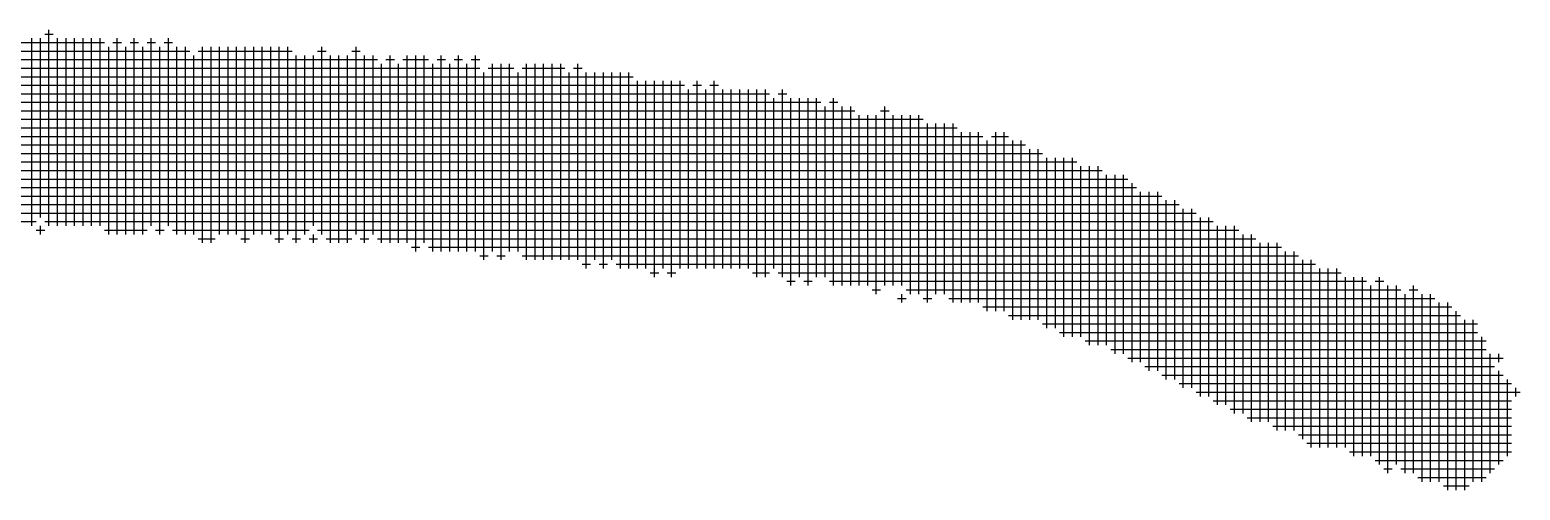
# Model space of a CAD drawing. Header units: feet. Extents: x 0 to 1079770, y 0 to 240000.
# Drawn here: x 958823 to 959484, y 13733 to 13937 of the extents above; entities that cross this region are included whole.
import ezdxf

# ---------------------------------------------------------------- set-up
doc = ezdxf.new("R2010")
doc.units = ezdxf.units.FT
doc.header["$LTSCALE"] = 2200
doc.header["$MEASUREMENT"] = 0
doc.layers.add('CX-MISC', color=2, linetype='CONTINUOUS')

msp = doc.modelspace()

# ---------------------------------------------------------------- linework, layer by layer
at = {"layer": 'CX-MISC'}
for p, q in [((958746.6, 13931.11, 9817.04), (958856.22, 13931.11, 9817.04)), ((958824.09, 13849.84, 9817.04), (958824.09, 13933, 9817.04)), ((958827.87, 13853.62, 9817.04), (958827.87, 13933, 9817.04)), ((958829.76, 13934.89, 9817.04), (958833.54, 13934.89, 9817.04)), ((958831.65, 13849.84, 9817.04), (958831.65, 13936.78, 9817.04)), ((958835.43, 13849.84, 9817.04), (958835.43, 13933, 9817.04)), ((958839.21, 13849.84, 9817.04), (958839.21, 13933, 9817.04)), ((958842.99, 13849.84, 9817.04), (958842.99, 13933, 9817.04)), ((958846.77, 13849.84, 9817.04), (958846.77, 13933, 9817.04)), ((958850.55, 13849.84, 9817.04), (958850.55, 13933, 9817.04)), ((958854.33, 13849.84, 9817.04), (958854.33, 13933, 9817.04)), ((958860, 13931.11, 9817.04), (958863.78, 13931.11, 9817.04)), ((958861.89, 13846.06, 9817.04), (958861.89, 13933, 9817.04)), ((958867.56, 13931.11, 9817.04), (958871.34, 13931.11, 9817.04)), ((958869.45, 13846.06, 9817.04), (958869.45, 13933, 9817.04)), ((958875.12, 13931.11, 9817.04), (958878.9, 13931.11, 9817.04)), ((958877.01, 13849.84, 9817.04), (958877.01, 13933, 9817.04)), ((958882.68, 13931.11, 9817.04), (958886.46, 13931.11, 9817.04)), ((958884.57, 13849.84, 9817.04), (958884.57, 13933, 9817.04)), ((958482, 13927.33, 9817.04), (958894.02, 13927.33, 9817.04)), ((958858.11, 13846.06, 9817.04), (958858.11, 13929.22, 9817.04)), ((958865.67, 13846.06, 9817.04), (958865.67, 13929.22, 9817.04)), ((958873.23, 13846.06, 9817.04), (958873.23, 13929.22, 9817.04)), ((958880.79, 13846.06, 9817.04), (958880.79, 13929.22, 9817.04)), ((958888.35, 13846.06, 9817.04), (958888.35, 13929.22, 9817.04)), ((958892.13, 13846.06, 9817.04), (958892.13, 13929.22, 9817.04)), ((958895.91, 13846.06, 9817.04), (958895.91, 13925.44, 9817.04)), ((958897.8, 13927.33, 9817.04), (958939.38, 13927.33, 9817.04)), ((958899.69, 13842.28, 9817.04), (958899.69, 13929.22, 9817.04)), ((958903.47, 13842.28, 9817.04), (958903.47, 13929.22, 9817.04)), ((958907.25, 13846.06, 9817.04), (958907.25, 13929.22, 9817.04)), ((958911.03, 13846.06, 9817.04), (958911.03, 13929.22, 9817.04)), ((958914.81, 13846.06, 9817.04), (958914.81, 13929.22, 9817.04)), ((958918.59, 13842.28, 9817.04), (958918.59, 13929.22, 9817.04)), ((958922.37, 13846.06, 9817.04), (958922.37, 13929.22, 9817.04)), ((958926.15, 13846.06, 9817.04), (958926.15, 13929.22, 9817.04)), ((958929.93, 13846.06, 9817.04), (958929.93, 13929.22, 9817.04)), ((958933.71, 13842.28, 9817.04), (958933.71, 13929.22, 9817.04)), ((958937.49, 13846.06, 9817.04), (958937.49, 13929.22, 9817.04)), ((958941.27, 13842.28, 9817.04), (958941.27, 13925.44, 9817.04)), ((958945.05, 13846.06, 9817.04), (958945.05, 13925.44, 9817.04)), ((958948.83, 13849.84, 9817.04), (958948.83, 13925.44, 9817.04)), ((958950.72, 13927.33, 9817.04), (958954.5, 13927.33, 9817.04)), ((958952.61, 13846.06, 9817.04), (958952.61, 13929.22, 9817.04)), ((958956.39, 13842.28, 9817.04), (958956.39, 13925.44, 9817.04)), ((958960.17, 13842.28, 9817.04), (958960.17, 13925.44, 9817.04)), ((958963.95, 13842.28, 9817.04), (958963.95, 13925.44, 9817.04)), ((958965.84, 13927.33, 9817.04), (958969.62, 13927.33, 9817.04)), ((958967.73, 13846.06, 9817.04), (958967.73, 13929.22, 9817.04)), ((958971.51, 13842.28, 9817.04), (958971.51, 13925.44, 9817.04)), ((958975.29, 13846.06, 9817.04), (958975.29, 13925.44, 9817.04)), ((958982.85, 13842.28, 9817.04), (958982.85, 13925.44, 9817.04)), ((958990.41, 13842.28, 9817.04), (958990.41, 13925.44, 9817.04)), ((958994.19, 13838.5, 9817.04), (958994.19, 13925.44, 9817.04)), ((958997.97, 13842.28, 9817.04), (958997.97, 13925.44, 9817.04)), ((959005.53, 13838.5, 9817.04), (959005.53, 13925.44, 9817.04)), ((959013.09, 13838.5, 9817.04), (959013.09, 13925.44, 9817.04)), ((959020.65, 13838.5, 9817.04), (959020.65, 13925.44, 9817.04)), ((958330.8, 13919.77, 9817.04), (959022.54, 13919.77, 9817.04)), ((958440.42, 13923.55, 9817.04), (958977.18, 13923.55, 9817.04)), ((958979.07, 13842.28, 9817.04), (958979.07, 13921.66, 9817.04)), ((958980.96, 13923.55, 9817.04), (958984.74, 13923.55, 9817.04)), ((958986.63, 13842.28, 9817.04), (958986.63, 13921.66, 9817.04)), ((958988.52, 13923.55, 9817.04), (958999.86, 13923.55, 9817.04)), ((959001.75, 13838.5, 9817.04), (959001.75, 13921.66, 9817.04)), ((959003.64, 13923.55, 9817.04), (959007.42, 13923.55, 9817.04)), ((959009.31, 13838.5, 9817.04), (959009.31, 13921.66, 9817.04)), ((959011.2, 13923.55, 9817.04), (959014.98, 13923.55, 9817.04)), ((959016.87, 13838.5, 9817.04), (959016.87, 13921.66, 9817.04)), ((959018.76, 13923.55, 9817.04), (959022.54, 13923.55, 9817.04)), ((959026.32, 13919.77, 9817.04), (959037.66, 13919.77, 9817.04)), ((959028.21, 13838.5, 9817.04), (959028.21, 13921.66, 9817.04)), ((959031.99, 13834.72, 9817.04), (959031.99, 13921.66, 9817.04)), ((959035.77, 13838.5, 9817.04), (959035.77, 13921.66, 9817.04)), ((959041.44, 13919.77, 9817.04), (959060.34, 13919.77, 9817.04)), ((959043.33, 13834.72, 9817.04), (959043.33, 13921.66, 9817.04)), ((959047.11, 13834.72, 9817.04), (959047.11, 13921.66, 9817.04)), ((959050.89, 13834.72, 9817.04), (959050.89, 13921.66, 9817.04)), ((959054.67, 13834.72, 9817.04), (959054.67, 13921.66, 9817.04)), ((959058.45, 13834.72, 9817.04), (959058.45, 13921.66, 9817.04)), ((959064.12, 13919.77, 9817.04), (959067.9, 13919.77, 9817.04)), ((959066.01, 13834.72, 9817.04), (959066.01, 13921.66, 9817.04)), ((958243.86, 13912.21, 9817.04), (959113.26, 13912.21, 9817.04)), ((958342.14, 13915.99, 9817.04), (959090.58, 13915.99, 9817.04)), ((959024.43, 13834.72, 9817.04), (959024.43, 13917.88, 9817.04)), ((959039.55, 13838.5, 9817.04), (959039.55, 13917.88, 9817.04)), ((959062.23, 13834.72, 9817.04), (959062.23, 13917.88, 9817.04)), ((959069.79, 13830.94, 9817.04), (959069.79, 13917.88, 9817.04)), ((959073.57, 13834.72, 9817.04), (959073.57, 13917.88, 9817.04)), ((959077.35, 13830.94, 9817.04), (959077.35, 13917.88, 9817.04)), ((959081.13, 13834.72, 9817.04), (959081.13, 13917.88, 9817.04)), ((959084.91, 13830.94, 9817.04), (959084.91, 13917.88, 9817.04)), ((959088.69, 13830.94, 9817.04), (959088.69, 13917.88, 9817.04)), ((959092.47, 13830.94, 9817.04), (959092.47, 13914.1, 9817.04)), ((959096.25, 13830.94, 9817.04), (959096.25, 13914.1, 9817.04)), ((959100.03, 13827.16, 9817.04), (959100.03, 13914.1, 9817.04)), ((959103.81, 13830.94, 9817.04), (959103.81, 13914.1, 9817.04)), ((959107.59, 13827.16, 9817.04), (959107.59, 13914.1, 9817.04)), ((959111.37, 13830.94, 9817.04), (959111.37, 13914.1, 9817.04)), ((959117.04, 13912.21, 9817.04), (959120.82, 13912.21, 9817.04)), ((959118.93, 13830.94, 9817.04), (959118.93, 13914.1, 9817.04)), ((959124.6, 13912.21, 9817.04), (959128.38, 13912.21, 9817.04)), ((959126.49, 13830.94, 9817.04), (959126.49, 13914.1, 9817.04)), ((958119.12, 13908.43, 9817.04), (959151.06, 13908.43, 9817.04)), ((959115.15, 13830.94, 9817.04), (959115.15, 13910.32, 9817.04)), ((959122.71, 13830.94, 9817.04), (959122.71, 13910.32, 9817.04)), ((959130.27, 13830.94, 9817.04), (959130.27, 13910.32, 9817.04)), ((959134.05, 13830.94, 9817.04), (959134.05, 13910.32, 9817.04)), ((959137.83, 13830.94, 9817.04), (959137.83, 13910.32, 9817.04)), ((959141.61, 13830.94, 9817.04), (959141.61, 13910.32, 9817.04)), ((959145.39, 13827.16, 9817.04), (959145.39, 13910.32, 9817.04)), ((959149.17, 13827.16, 9817.04), (959149.17, 13910.32, 9817.04)), ((959152.95, 13830.94, 9817.04), (959152.95, 13906.54, 9817.04)), ((959154.84, 13908.43, 9817.04), (959158.62, 13908.43, 9817.04)), ((959156.73, 13827.16, 9817.04), (959156.73, 13910.32, 9817.04)), ((959160.51, 13823.38, 9817.04), (959160.51, 13906.54, 9817.04)), ((959164.29, 13827.16, 9817.04), (959164.29, 13906.54, 9817.04)), ((959168.07, 13823.38, 9817.04), (959168.07, 13906.54, 9817.04)), ((959171.85, 13827.16, 9817.04), (959171.85, 13906.54, 9817.04)), ((959179.41, 13823.38, 9817.04), (959179.41, 13906.54, 9817.04)), ((958081.32, 13900.87, 9817.04), (959188.86, 13900.87, 9817.04)), ((958088.88, 13904.65, 9817.04), (959173.74, 13904.65, 9817.04)), ((959175.63, 13827.16, 9817.04), (959175.63, 13902.76, 9817.04)), ((959177.52, 13904.65, 9817.04), (959181.3, 13904.65, 9817.04)), ((959183.19, 13823.38, 9817.04), (959183.19, 13902.76, 9817.04)), ((959186.97, 13823.38, 9817.04), (959186.97, 13902.76, 9817.04)), ((959190.75, 13823.38, 9817.04), (959190.75, 13898.98, 9817.04)), ((959194.53, 13823.38, 9817.04), (959194.53, 13898.98, 9817.04)), ((959198.31, 13819.6, 9817.04), (959198.31, 13898.98, 9817.04)), ((959200.2, 13900.87, 9817.04), (959203.98, 13900.87, 9817.04)), ((959202.09, 13823.38, 9817.04), (959202.09, 13902.76, 9817.04)), ((959205.87, 13823.38, 9817.04), (959205.87, 13898.98, 9817.04)), ((959209.65, 13823.38, 9817.04), (959209.65, 13898.98, 9817.04)), ((959213.43, 13819.6, 9817.04), (959213.43, 13898.98, 9817.04)), ((959217.21, 13819.6, 9817.04), (959217.21, 13898.98, 9817.04)), ((957990.6, 13893.31, 9817.04), (959234.22, 13893.31, 9817.04)), ((958020.84, 13897.09, 9817.04), (959219.1, 13897.09, 9817.04)), ((959220.99, 13815.82, 9817.04), (959220.99, 13895.2, 9817.04)), ((959224.77, 13819.6, 9817.04), (959224.77, 13895.2, 9817.04)), ((959228.55, 13819.6, 9817.04), (959228.55, 13895.2, 9817.04)), ((959232.33, 13815.82, 9817.04), (959232.33, 13895.2, 9817.04)), ((957949.02, 13885.75, 9817.04), (959264.46, 13885.75, 9817.04)), ((957952.8, 13889.53, 9817.04), (959245.56, 13889.53, 9817.04)), ((959236.11, 13815.82, 9817.04), (959236.11, 13891.42, 9817.04)), ((959239.89, 13815.82, 9817.04), (959239.89, 13891.42, 9817.04)), ((959243.67, 13815.82, 9817.04), (959243.67, 13891.42, 9817.04)), ((959247.45, 13812.04, 9817.04), (959247.45, 13887.64, 9817.04)), ((959249.34, 13889.53, 9817.04), (959256.9, 13889.53, 9817.04)), ((959251.23, 13812.04, 9817.04), (959251.23, 13891.42, 9817.04)), ((959255.01, 13812.04, 9817.04), (959255.01, 13891.42, 9817.04)), ((959258.79, 13808.26, 9817.04), (959258.79, 13887.64, 9817.04)), ((959262.57, 13808.26, 9817.04), (959262.57, 13887.64, 9817.04)), ((957907.44, 13881.97, 9817.04), (959272.02, 13881.97, 9817.04)), ((959266.35, 13808.26, 9817.04), (959266.35, 13883.86, 9817.04)), ((959270.13, 13808.26, 9817.04), (959270.13, 13883.86, 9817.04)), ((959273.91, 13804.48, 9817.04), (959273.91, 13880.08, 9817.04)), ((959277.69, 13804.48, 9817.04), (959277.69, 13880.08, 9817.04)), ((959281.47, 13800.7, 9817.04), (959281.47, 13880.08, 9817.04)), ((959285.25, 13800.7, 9817.04), (959285.25, 13880.08, 9817.04)), ((957899.88, 13878.19, 9817.04), (959287.14, 13878.19, 9817.04)), ((957949.02, 13874.41, 9817.04), (959298.48, 13874.41, 9817.04)), ((959289.03, 13800.7, 9817.04), (959289.03, 13876.3, 9817.04)), ((959292.81, 13796.92, 9817.04), (959292.81, 13876.3, 9817.04)), ((959296.59, 13796.92, 9817.04), (959296.59, 13876.3, 9817.04)), ((959300.37, 13796.92, 9817.04), (959300.37, 13872.52, 9817.04)), ((959304.15, 13793.14, 9817.04), (959304.15, 13872.52, 9817.04)), ((959307.93, 13793.14, 9817.04), (959307.93, 13872.52, 9817.04)), ((957801.6, 13866.85, 9817.04), (959313.6, 13866.85, 9817.04)), ((957812.94, 13870.63, 9817.04), (959309.82, 13870.63, 9817.04)), ((959311.71, 13789.36, 9817.04), (959311.71, 13868.74, 9817.04)), ((957726, 13859.29, 9817.04), (959332.5, 13859.29, 9817.04)), ((957763.8, 13863.07, 9817.04), (959324.94, 13863.07, 9817.04)), ((959315.49, 13789.36, 9817.04), (959315.49, 13864.96, 9817.04)), ((959319.27, 13785.58, 9817.04), (959319.27, 13864.96, 9817.04)), ((959323.05, 13785.58, 9817.04), (959323.05, 13864.96, 9817.04)), ((959326.83, 13781.8, 9817.04), (959326.83, 13861.18, 9817.04)), ((959330.61, 13781.8, 9817.04), (959330.61, 13861.18, 9817.04)), ((958750.38, 13855.51, 9817.04), (959340.06, 13855.51, 9817.04)), ((959334.39, 13778.02, 9817.04), (959334.39, 13857.4, 9817.04)), ((959338.17, 13778.02, 9817.04), (959338.17, 13857.4, 9817.04)), ((959341.95, 13774.24, 9817.04), (959341.95, 13853.62, 9817.04)), ((959345.73, 13774.24, 9817.04), (959345.73, 13853.62, 9817.04)), ((958810.86, 13851.73, 9817.04), (958825.98, 13851.73, 9817.04)), ((958825.98, 13847.95, 9817.04), (958829.76, 13847.95, 9817.04)), ((958827.87, 13846.06, 9817.04), (958827.87, 13849.84, 9817.04)), ((958829.76, 13851.73, 9817.04), (959347.62, 13851.73, 9817.04)), ((958856.22, 13847.95, 9817.04), (958875.12, 13847.95, 9817.04)), ((958878.9, 13847.95, 9817.04), (958882.68, 13847.95, 9817.04)), ((958886.46, 13847.95, 9817.04), (958946.94, 13847.95, 9817.04)), ((958948.83, 13842.28, 9817.04), (958948.83, 13846.06, 9817.04)), ((958950.72, 13847.95, 9817.04), (959358.96, 13847.95, 9817.04)), ((959349.51, 13770.46, 9817.04), (959349.51, 13849.84, 9817.04)), ((959353.29, 13770.46, 9817.04), (959353.29, 13849.84, 9817.04)), ((959357.07, 13766.68, 9817.04), (959357.07, 13849.84, 9817.04)), ((959360.85, 13766.68, 9817.04), (959360.85, 13846.06, 9817.04)), ((959364.63, 13762.9, 9817.04), (959364.63, 13846.06, 9817.04)), ((958897.8, 13844.17, 9817.04), (958905.36, 13844.17, 9817.04)), ((958916.7, 13844.17, 9817.04), (958920.48, 13844.17, 9817.04)), ((958931.82, 13844.17, 9817.04), (958935.6, 13844.17, 9817.04)), ((958939.38, 13844.17, 9817.04), (958943.16, 13844.17, 9817.04)), ((958946.94, 13844.17, 9817.04), (958950.72, 13844.17, 9817.04)), ((958954.5, 13844.17, 9817.04), (958965.84, 13844.17, 9817.04)), ((958969.62, 13844.17, 9817.04), (958973.4, 13844.17, 9817.04)), ((958977.18, 13844.17, 9817.04), (959366.52, 13844.17, 9817.04)), ((958992.3, 13840.39, 9817.04), (958996.08, 13840.39, 9817.04)), ((958999.86, 13840.39, 9817.04), (959377.86, 13840.39, 9817.04)), ((959368.41, 13762.9, 9817.04), (959368.41, 13842.28, 9817.04)), ((959372.19, 13762.9, 9817.04), (959372.19, 13842.28, 9817.04)), ((959375.97, 13759.12, 9817.04), (959375.97, 13842.28, 9817.04)), ((959022.54, 13836.61, 9817.04), (959026.32, 13836.61, 9817.04)), ((959030.1, 13836.61, 9817.04), (959033.88, 13836.61, 9817.04)), ((959041.44, 13836.61, 9817.04), (959385.42, 13836.61, 9817.04)), ((959067.9, 13832.83, 9817.04), (959071.68, 13832.83, 9817.04)), ((959075.46, 13832.83, 9817.04), (959079.24, 13832.83, 9817.04)), ((959083.02, 13832.83, 9817.04), (959392.98, 13832.83, 9817.04)), ((959379.75, 13759.12, 9817.04), (959379.75, 13838.5, 9817.04)), ((959383.53, 13759.12, 9817.04), (959383.53, 13838.5, 9817.04)), ((959387.31, 13755.34, 9817.04), (959387.31, 13834.72, 9817.04)), ((959391.09, 13751.56, 9817.04), (959391.09, 13834.72, 9817.04)), ((959098.14, 13829.05, 9817.04), (959101.92, 13829.05, 9817.04)), ((959105.7, 13829.05, 9817.04), (959109.48, 13829.05, 9817.04)), ((959143.5, 13829.05, 9817.04), (959151.06, 13829.05, 9817.04)), ((959154.84, 13829.05, 9817.04), (959404.32, 13829.05, 9817.04)), ((959394.87, 13751.56, 9817.04), (959394.87, 13830.94, 9817.04)), ((959398.65, 13751.56, 9817.04), (959398.65, 13830.94, 9817.04)), ((959402.43, 13751.56, 9817.04), (959402.43, 13830.94, 9817.04)), ((959406.21, 13751.56, 9817.04), (959406.21, 13827.16, 9817.04)), ((959409.99, 13747.78, 9817.04), (959409.99, 13827.16, 9817.04)), ((959413.77, 13747.78, 9817.04), (959413.77, 13827.16, 9817.04)), ((959421.33, 13744, 9817.04), (959421.33, 13827.16, 9817.04)), ((959158.62, 13825.27, 9817.04), (959162.4, 13825.27, 9817.04)), ((959166.18, 13825.27, 9817.04), (959169.96, 13825.27, 9817.04)), ((959177.52, 13825.27, 9817.04), (959415.66, 13825.27, 9817.04)), ((959196.42, 13821.49, 9817.04), (959200.2, 13821.49, 9817.04)), ((959209.65, 13815.82, 9817.04), (959209.65, 13819.6, 9817.04)), ((959211.54, 13821.49, 9817.04), (959430.78, 13821.49, 9817.04)), ((959417.55, 13747.78, 9817.04), (959417.55, 13823.38, 9817.04)), ((959419.44, 13825.27, 9817.04), (959423.22, 13825.27, 9817.04)), ((959425.11, 13740.22, 9817.04), (959425.11, 13823.38, 9817.04)), ((959428.89, 13744, 9817.04), (959428.89, 13823.38, 9817.04)), ((959432.67, 13740.22, 9817.04), (959432.67, 13819.6, 9817.04)), ((959434.56, 13821.49, 9817.04), (959438.34, 13821.49, 9817.04)), ((959436.45, 13740.22, 9817.04), (959436.45, 13823.38, 9817.04)), ((959440.23, 13736.44, 9817.04), (959440.23, 13819.6, 9817.04)), ((959444.01, 13736.44, 9817.04), (959444.01, 13819.6, 9817.04)), ((959207.76, 13817.71, 9817.04), (959211.54, 13817.71, 9817.04)), ((959219.1, 13817.71, 9817.04), (959222.88, 13817.71, 9817.04)), ((959230.44, 13817.71, 9817.04), (959445.9, 13817.71, 9817.04)), ((959245.56, 13813.93, 9817.04), (959453.46, 13813.93, 9817.04)), ((959447.79, 13736.44, 9817.04), (959447.79, 13815.82, 9817.04)), ((959451.57, 13732.66, 9817.04), (959451.57, 13815.82, 9817.04)), ((959256.9, 13810.15, 9817.04), (959457.24, 13810.15, 9817.04)), ((959272.02, 13806.37, 9817.04), (959464.8, 13806.37, 9817.04)), ((959455.35, 13732.66, 9817.04), (959455.35, 13812.04, 9817.04)), ((959459.13, 13732.66, 9817.04), (959459.13, 13808.26, 9817.04)), ((959462.91, 13736.44, 9817.04), (959462.91, 13808.26, 9817.04)), ((959279.58, 13802.59, 9817.04), (959464.8, 13802.59, 9817.04)), ((959466.69, 13736.44, 9817.04), (959466.69, 13800.7, 9817.04)), ((959290.92, 13798.81, 9817.04), (959468.58, 13798.81, 9817.04)), ((959302.26, 13795.03, 9817.04), (959468.58, 13795.03, 9817.04)), ((959470.47, 13740.22, 9817.04), (959470.47, 13793.14, 9817.04)), ((959474.25, 13789.36, 9817.04), (959474.25, 13793.14, 9817.04)), ((959309.82, 13791.25, 9817.04), (959476.14, 13791.25, 9817.04)), ((959317.38, 13787.47, 9817.04), (959472.36, 13787.47, 9817.04)), ((959324.94, 13783.69, 9817.04), (959476.14, 13783.69, 9817.04)), ((959332.5, 13779.91, 9817.04), (959479.92, 13779.91, 9817.04)), ((959474.25, 13744, 9817.04), (959474.25, 13785.58, 9817.04)), ((959478.03, 13747.78, 9817.04), (959478.03, 13781.8, 9817.04)), ((959340.06, 13776.13, 9817.04), (959483.7, 13776.13, 9817.04)), ((959481.81, 13774.24, 9817.04), (959481.81, 13778.02, 9817.04)), ((959347.62, 13772.35, 9817.04), (959479.92, 13772.35, 9817.04)), ((959355.18, 13768.57, 9817.04), (959479.92, 13768.57, 9817.04)), ((959362.74, 13764.79, 9817.04), (959479.92, 13764.79, 9817.04)), ((959374.08, 13761.01, 9817.04), (959479.92, 13761.01, 9817.04)), ((959385.42, 13757.23, 9817.04), (959479.92, 13757.23, 9817.04)), ((959389.2, 13753.45, 9817.04), (959479.92, 13753.45, 9817.04)), ((959408.1, 13749.67, 9817.04), (959479.92, 13749.67, 9817.04)), ((959419.44, 13745.89, 9817.04), (959476.14, 13745.89, 9817.04)), ((959423.22, 13742.11, 9817.04), (959427, 13742.11, 9817.04)), ((959430.78, 13742.11, 9817.04), (959472.36, 13742.11, 9817.04)), ((959438.34, 13738.33, 9817.04), (959468.58, 13738.33, 9817.04)), ((959449.68, 13734.55, 9817.04), (959461.02, 13734.55, 9817.04))]:
    msp.add_line(p, q, dxfattribs=at)

doc.saveas('drawing.dxf')
